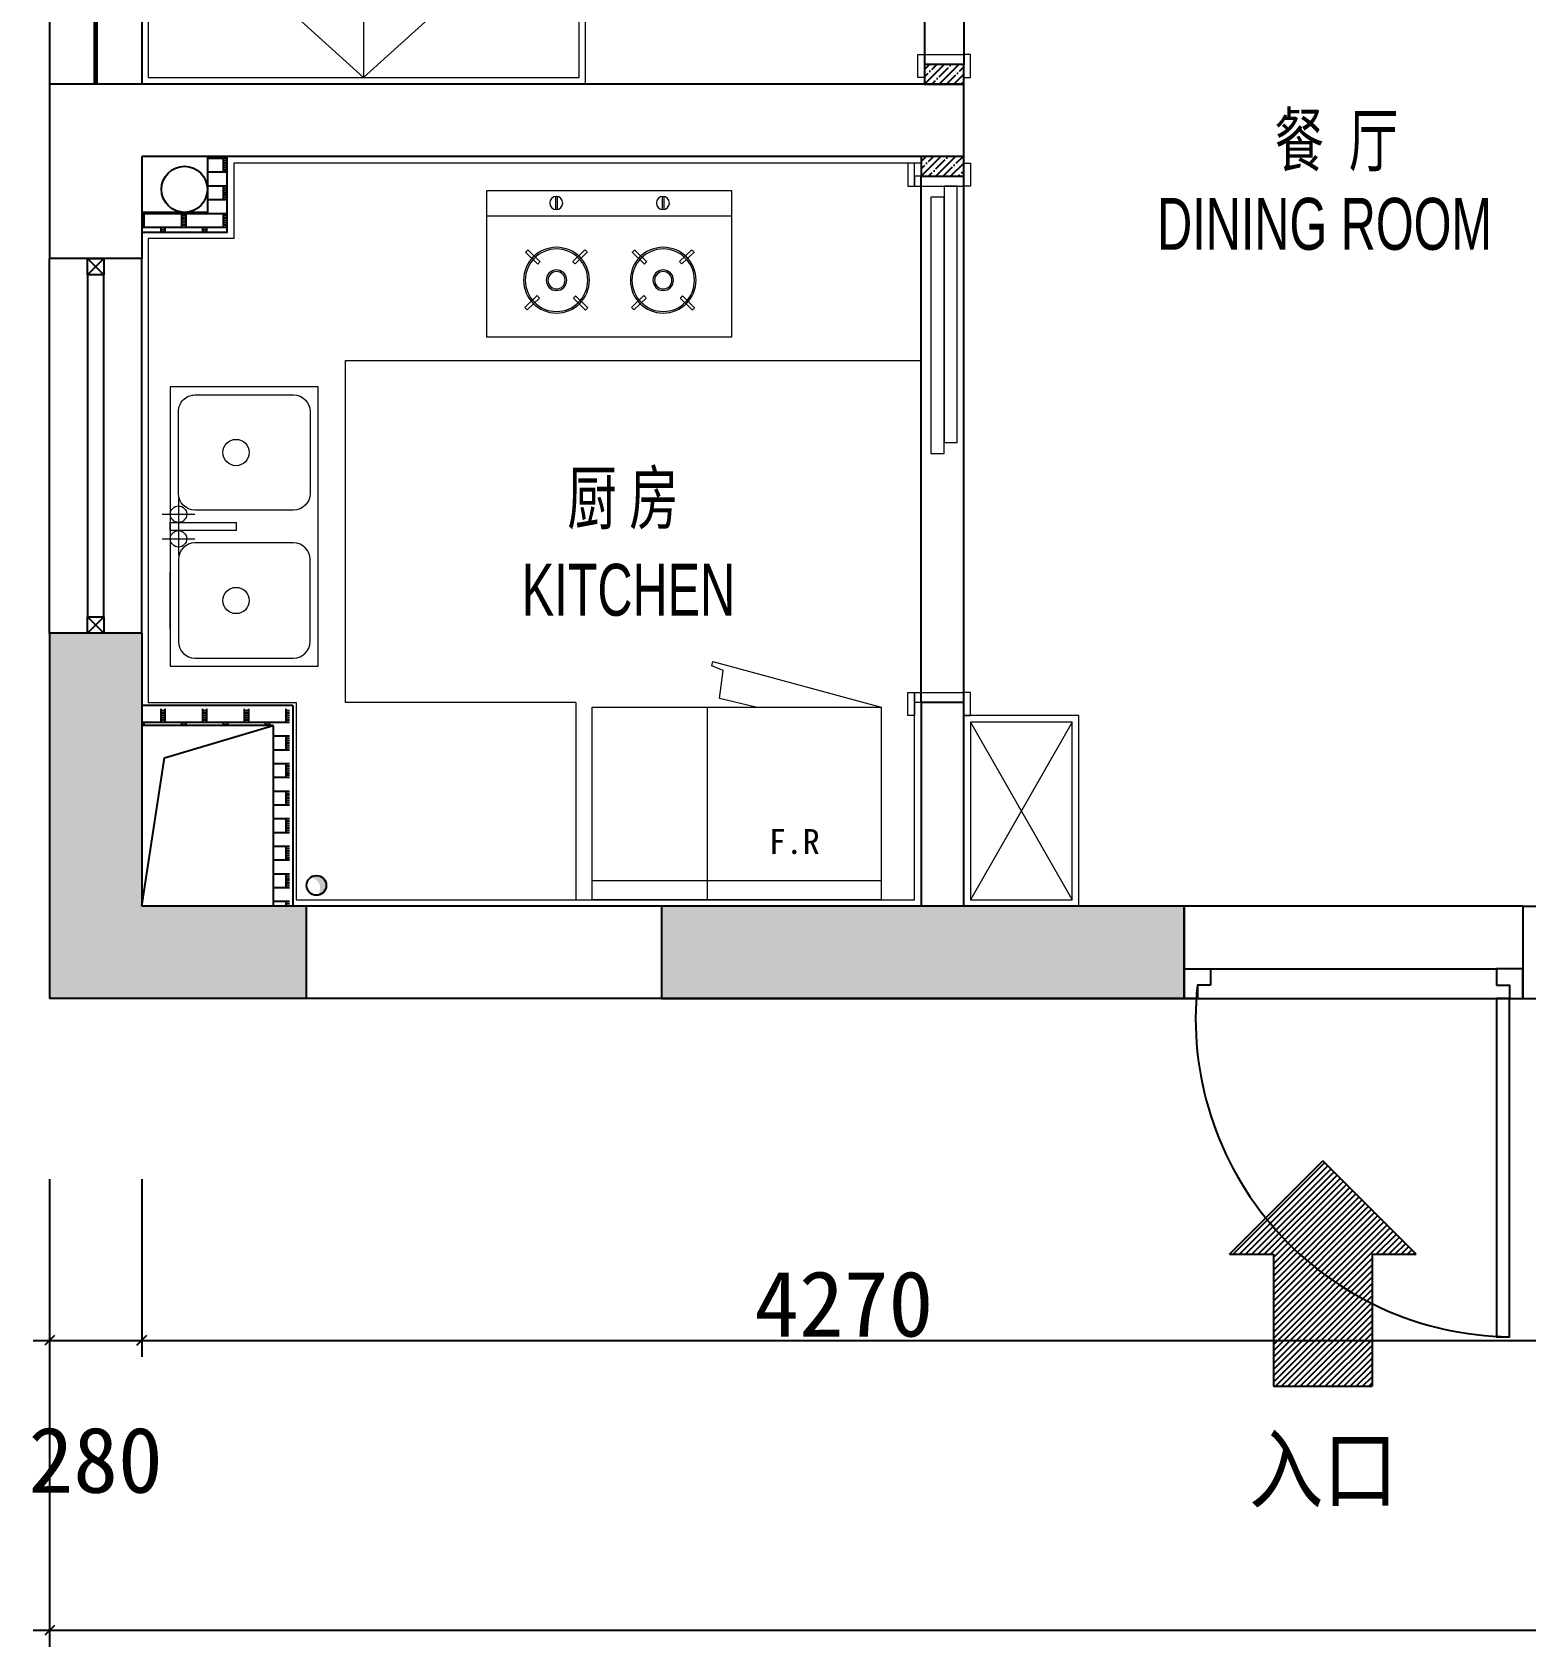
# Model space of a CAD drawing. Header units: millimetres. Extents: x 104198 to 1296755, y -81101 to 81453.
# Drawn here: x 493541 to 498082, y -28589 to -23680 of the extents above; entities that cross this region are included whole.
import ezdxf

# ---------------------------------------------------------------- set-up
doc = ezdxf.new("R2010")
doc.units = ezdxf.units.MM
doc.header["$PDMODE"] = 3
doc.layers.get('Defpoints').update_dxf_attribs({"color": 250})
for name, color, linetype, lineweight in [('01-PL-墙体柱子', 7, 'Continuous', 35), ('1-洁具', 31, 'Continuous', 15), ('P★01 活动家具', 51, 'Continuous', 0), ('P★02 固定家具', 30, 'Continuous', 0), ('P★04 平面门扇', 60, 'Continuous', 0), ('P★05 平面门套', 60, 'Continuous', 0), ('平面文字', 2, 'Continuous', 0)]:
    doc.layers.add(name, color=color, linetype=linetype, lineweight=lineweight)
for name, color, linetype in [('1-墙线', 7, 'Continuous'), ('P-新砌墙体填充', 8, 'Continuous'), ('图层1', 1, 'Continuous'), ('外建筑', 144, 'Continuous')]:
    doc.layers.add(name, color=color, linetype=linetype)
doc.styles.add('ROMANT', font='', dxfattribs={"width": 0.7})
doc.styles.add('新宋体', font='', dxfattribs={"width": 0.85})
doc.styles.get('ROMANT').set_extended_font_data('SimSun')
doc.styles.get('新宋体').set_extended_font_data('NSimSun')
doc.dimstyles.new('平面', dxfattribs={"dimscale": 0, "dimtxt": 200, "dimasz": 30, "dimexe": 50, "dimexo": 50, "dimgap": 10, "dimtad": 1, "dimdec": 0, "dimdsep": 46, "dimtxsty": 'Standard', "dimblk1": 'OBLIQUE', "dimblk2": 'OBLIQUE', "dimsah": 1, "dimcen": 0, "dimdle": 50, "dimclrd": 8, "dimclre": 8, "dimclrt": 1, "dimadec": 0, "dimazin": 0, "dimtfac": 1, "dimtdec": 0, "dimtmove": 2, "dimatfit": 3, "dimldrblk": 'OBLIQUE', "dimfxl": 1, "dimtolj": 1, "dimtzin": 0, "dimarcsym": 0})

# ---------------------------------------------------------------- blocks, each defined once
blk = doc.blocks.new('tree')
at = {"color": 251, "linetype": 'ByBlock', "ltscale": 0.3}
for p, q in [((539040.6604909211, 164806.4127353916), (538990.6611893788, 164856.4127353916)), ((539040.6602800286, 164856.4127353916), (538990.6614002713, 164806.4127353916))]:
    blk.add_line(p, q, dxfattribs=at)
at = {"color": 2, "linetype": 'ByBlock', "ltscale": 0.3}
blk.add_lwpolyline([(538990.6614002713, 164806.4127353916), (539040.6604909211, 164806.4127353916), (539040.6602800286, 164856.4127353916), (538990.6611893788, 164856.4127353916)], close=True, dxfattribs=at)
blk = doc.blocks.new('_OBLIQUE')
at = {"color": 0, "linetype": 'ByBlock'}
blk.add_line((-0.5, -0.5), (0.5, 0.5), dxfattribs=at)
blk = doc.blocks.new('*D214')
at = {"layer": 'Defpoints', "color": 0, "ltscale": 0.1, "transparency": 16777216}
for p in [(567464.4234831183, 9401.132257662975), (567744.4234831183, 9401.132257662975), (567744.4234831183, 8861.132257662975)]:
    blk.add_point(p, dxfattribs=at)
at = {"layer": '外建筑', "color": 8, "lineweight": -2, "ltscale": 0.1, "transparency": 16777216}
for p, q in [((567464.4234831183, 9351.132257662975), (567464.4234831183, 8811.132257662975)), ((567744.4234831183, 9351.132257662975), (567744.4234831183, 8811.132257662975)), ((567414.4234831183, 8861.132257662975), (567794.4234831183, 8861.132257662975))]:
    blk.add_line(p, q, dxfattribs=at)
at = {"layer": '外建筑', "color": 8, "lineweight": -2, "ltscale": 0.1, "transparency": 16777216, "xscale": 30, "yscale": 30, "zscale": 30, "rotation": 180}
blk.add_blockref('_OBLIQUE', (567464.4234831183, 8861.132257662975), dxfattribs=at)
at = {"layer": '外建筑', "color": 8, "lineweight": -2, "ltscale": 0.1, "transparency": 16777216, "xscale": 30, "yscale": 30, "zscale": 30}
blk.add_blockref('_OBLIQUE', (567744.4234831183, 8861.132257662975), dxfattribs=at)
at = {"layer": '外建筑', "color": 1, "ltscale": 0.1, "transparency": 16777216, "insert": (567604.4234831183, 8496.132257662975), "char_height": 200, "attachment_point": 5}
blk.add_mtext('\\A1;280', dxfattribs=at)
blk = doc.blocks.new('*D215')
at = {"layer": 'Defpoints', "color": 0, "ltscale": 0.1, "transparency": 16777216}
for p in [(567744.4234831183, 9401.132257662975), (572014.4234831183, 9401.132257662975), (572014.4234831183, 8861.132257662975)]:
    blk.add_point(p, dxfattribs=at)
at = {"layer": '外建筑', "color": 8, "lineweight": -2, "ltscale": 0.1, "transparency": 16777216}
for p, q in [((567744.4234831183, 9351.132257662975), (567744.4234831183, 8811.132257662975)), ((572014.4234831183, 9351.132257662975), (572014.4234831183, 8811.132257662975)), ((567694.4234831183, 8861.132257662975), (572064.4234831183, 8861.132257662975))]:
    blk.add_line(p, q, dxfattribs=at)
at = {"layer": '外建筑', "color": 8, "lineweight": -2, "ltscale": 0.1, "transparency": 16777216, "xscale": 30, "yscale": 30, "zscale": 30, "rotation": 180}
blk.add_blockref('_OBLIQUE', (567744.4234831183, 8861.132257662975), dxfattribs=at)
at = {"layer": '外建筑', "color": 8, "lineweight": -2, "ltscale": 0.1, "transparency": 16777216, "xscale": 30, "yscale": 30, "zscale": 30}
blk.add_blockref('_OBLIQUE', (572014.4234831183, 8861.132257662975), dxfattribs=at)
at = {"layer": '外建筑', "color": 1, "ltscale": 0.1, "transparency": 16777216, "insert": (569879.4234831183, 8971.132257662975), "char_height": 200, "attachment_point": 5}
blk.add_mtext('\\A1;4270', dxfattribs=at)
blk = doc.blocks.new('*D225')
at = {"layer": 'Defpoints', "color": 0, "ltscale": 0.1, "transparency": 16777216}
for p in [(567464.4234831183, 9401.132257662975), (580874.4234831183, 9401.132257662975), (580874.4234831183, 7979.632257662975)]:
    blk.add_point(p, dxfattribs=at)
at = {"layer": '外建筑', "color": 8, "lineweight": -2, "ltscale": 0.1, "transparency": 16777216}
for p, q in [((567464.4234831183, 9351.132257662975), (567464.4234831183, 7929.632257662975)), ((580874.4234831183, 9351.132257662975), (580874.4234831183, 7929.632257662975)), ((567414.4234831183, 7979.632257662975), (580924.4234831183, 7979.632257662975))]:
    blk.add_line(p, q, dxfattribs=at)
at = {"layer": '外建筑', "color": 8, "lineweight": -2, "ltscale": 0.1, "transparency": 16777216, "xscale": 30, "yscale": 30, "zscale": 30, "rotation": 180}
blk.add_blockref('_OBLIQUE', (567464.4234831183, 7979.632257662975), dxfattribs=at)
at = {"layer": '外建筑', "color": 8, "lineweight": -2, "ltscale": 0.1, "transparency": 16777216, "xscale": 30, "yscale": 30, "zscale": 30}
blk.add_blockref('_OBLIQUE', (580874.4234831183, 7979.632257662975), dxfattribs=at)
at = {"layer": '外建筑', "color": 1, "ltscale": 0.1, "transparency": 16777216, "insert": (574169.4234831183, 8089.632257662975), "char_height": 200, "attachment_point": 5}
blk.add_mtext('\\A1;13410', dxfattribs=at)
blk = doc.blocks.new('A$C63DC79E8')
at = {"lineweight": -3, "ltscale": 2}
h = blk.add_hatch(dxfattribs=at)
h.set_pattern_fill('ANSI31', color=8, scale=96, style=0)
h.set_pattern_definition([(44.99999999999999, (-20118.3440100576, 52596.38744410009), (-8.485281374238568, 8.485281374238568), [])])
h.paths.add_polyline_path([(254.5583804572874, 614.5584986081662), (-6.07698733802e-05, 360.0000573809928), (509.1168216844438, 360.0000573810015)])
h.paths.add_polyline_path([(389.1168216844438, 360.0000573810015), (119.9999392301309, 360.0000573810015), (119.9999392301309, 5.73810015339e-05), (389.1168216844438, 5.73810015339e-05)])
at = {"color": 1, "lineweight": -3, "ltscale": 2}
for p, q in [((-6.07698690146e-05, 360.0000573810015), (254.5583804572874, 614.5584986081662)), ((509.1168216844438, 360.0000573810015), (254.5583804572874, 614.5584986081662)), ((-6.07698690146e-05, 360.0000573810015), (119.9999392301309, 360.0000573810015)), ((119.9999392301309, 360.0000573810015), (119.9999392301309, 5.73810015339e-05)), ((389.1168216844481, 360.0000573810015), (509.1168216844438, 360.0000573810015)), ((389.1168216844438, 360.0000573810015), (389.1168216844438, 5.73810015339e-05)), ((119.9999392301309, 5.73810015339e-05), (389.1168216844438, 5.73810015339e-05))]:
    blk.add_line(p, q, dxfattribs=at)
blk = doc.blocks.new('A$C7C2F7310')
at = {"color": 35}
for p, q in [((349.4717762190849, 139.5656758818077), (349.4717762190849, 724.5656758818077)), ((0.0003438228741288, 666.1614148054504), (349.4717762190849, 666.1614148054504)), ((349.4717762190849, 666.1614148054504), (878.5411121770738, 666.1614148054504))]:
    blk.add_line(p, q, dxfattribs=at)
blk.add_lwpolyline([(0.0003438228741288, 139.5656758818077), (878.5411121770738, 139.5656758818077), (878.5411121770738, 724.5656758818077), (0.0003438228741288, 724.5656758818077)], close=True, dxfattribs=at)
blk.add_lwpolyline([(497.9768407405353, 139.5656758818077), (387.1241652951576, 112.6214782838942), (398.1295583164319, 27.97114013845567), (363.4391871681437, 13.04014730232302), (366.9332442767919, 0.0001486471155658), (878.5411121770738, 139.5656758818077)], dxfattribs=at)
blk = doc.blocks.new('A$C1F4B1202')
at = {"color": 39}
for p, q in [((-219.0260676988401, 320.1843472628389), (-256.4095418746583, 356.1199641665443)), ((-212.2673610009952, 327.5583822375629), (-249.4794599546585, 363.3292612599909)), ((-109.079996567918, 328.110279343091), (-71.83367738116067, 363.9140532532474)), ((-102.2440510607557, 320.8104917283636), (-64.90359546116088, 356.704756159801)), ((105.5200590193271, 320.1843472628389), (68.1365848435089, 356.1199641665443)), ((112.2787657172884, 327.5583822375629), (75.06666676350869, 363.3292612599909)), ((215.4661301502492, 328.110279343091), (252.7124493370065, 363.9140532532474)), ((222.3020756574115, 320.8104917283636), (259.6425312571227, 356.704756159801)), ((-254.5028878212907, 188.3195984521881), (-217.2565686345333, 224.1233723624609)), ((-247.5728059012908, 181.1103013588581), (-210.2323503015796, 217.0045657902956)), ((-73.75294148246758, 180.5376310278661), (-111.1364156584022, 216.4732479315717)), ((-66.82285956246778, 187.7469281213125), (-104.0349585161311, 223.5178071437403)), ((70.04323889687657, 188.3195984521881), (107.2895580837503, 224.1233723624609)), ((76.97332081699278, 181.1103013588581), (114.3137764165876, 217.0045657902956)), ((250.7931852356996, 180.5376310278661), (213.4097110598814, 216.4732479315717)), ((257.7232671556994, 187.7469281213125), (220.5111682020361, 223.5178071437403)), ((-163.1936064579058, 18.70527875272091), (-163.1936064579058, 58.18123327882495)), ((-158.1936064579058, 18.8331348845968), (-158.1936064579058, 58.05337714694906)), ((161.265877924161, 18.70527875272091), (161.265877924161, 58.18123327882495)), ((166.265877924161, 18.8331348845968), (166.265877924161, 58.05337714694906))]:
    blk.add_line(p, q, dxfattribs=at)
at = {"color": 35}
blk.add_line((371.9215673598229, 78.33890017424709), (-371.9215673598229, 78.33890017424709), dxfattribs=at)
at = {"color": 0, "linetype": 'Continuous'}
blk.add_lwpolyline([(-371.9215673598229, 0), (371.9215673598229, 0), (371.9215673598229, 446.5315467730397), (-371.9215673598229, 446.5315467730397)], close=True, dxfattribs=at)
at = {"color": 35}
for centre in [(-160.3815626915893, 273.2178281241795), (164.1645640265778, 273.2178281241795)]:
    blk.add_circle(centre, 100, dxfattribs=at)
at = {"color": 39}
for centre, radius in [((-160.3815626915893, 273.2178281241795), 95), ((164.1645640265778, 273.2178281241795), 95), ((-160.3815626915893, 273.2178281241795), 31.28998507400064), ((-160.3815626915893, 273.2178281241795), 26.28998507400064), ((164.1645640265778, 273.2178281241795), 31.28998507400064), ((164.1645640265778, 273.2178281241795), 26.28998507400064), ((-161.1966960237478, 38.44325601577293), 19.8387347812195), ((163.2627883583191, 38.44325601577293), 19.8387347812195)]:
    blk.add_circle(centre, radius, dxfattribs=at)
for centre, radius, start, end in [((-160.3815626915893, 273.2178281241795), 126.6938092901318, 134.6756358486955, 139.1996407921604), ((-160.3815626915893, 273.2178281241795), 126.6938092901318, 41.16385828201629, 45.68755027264424), ((164.1645640265778, 273.2178281241795), 126.6938092901318, 134.6756358486955, 139.1996407921604), ((164.1645640265778, 273.2178281241795), 126.6938092901318, 41.16385828201629, 45.68755027264424), ((-160.3815626915893, 273.2178281241795), 75.1334272315371, 133.6762030701359, 141.3098727777279), ((-160.3815626915893, 273.2178281241795), 75.1334272315371, 39.3045213288576, 46.93668347102869), ((164.1645640265778, 273.2178281241795), 75.1334272315371, 133.6762030701359, 141.3098727777279), ((164.1645640265778, 273.2178281241795), 75.1334272315371, 39.3045213288576, 46.93668347102869), ((-160.3815626915893, 273.2178281241795), 75.1334272315371, 220.800731726372, 228.4328938742072), ((-160.3815626915893, 273.2178281241795), 75.1334272315371, 310.9527120155214, 318.5863817264788), ((164.1645640265778, 273.2178281241795), 75.1334272315371, 220.800731726372, 228.4328938742072), ((164.1645640265778, 273.2178281241795), 75.1334272315371, 310.9527120155214, 318.5863817264788), ((-160.3815626915893, 273.2178281241795), 126.6938092901318, 222.0498649328722, 226.5735569177638), ((-160.3815626915893, 273.2178281241795), 126.6938092901318, 313.0629440091859, 317.5869489443528), ((164.1645640265778, 273.2178281241795), 126.6938092901318, 222.0498649328722, 226.5735569177638), ((164.1645640265778, 273.2178281241795), 126.6938092901318, 313.0629440091859, 317.5869489443528)]:
    blk.add_arc(centre, radius, start, end, dxfattribs=at)
blk = doc.blocks.new('A$C085B5CC7')
at = {"layer": '1-洁具', "linetype": 'Continuous'}
blk.add_line((112.4999935473315, 450.000063016312), (287.4999935501255, 450.000063016312), dxfattribs=at)
at = {"layer": '1-洁具', "color": 39}
for p, q in [((387.50001272792, 475.0000630178256), (387.50001272792, 375.0000630120048)), ((462.5000127251261, 475.0000630178256), (462.5000127251261, 375.0000630120048)), ((512.5000127279199, 425.0000630149152), (337.500012725126, 425.0000630149152))]:
    blk.add_line(p, q, dxfattribs=at)
at = {"layer": '1-洁具', "linetype": 'Continuous'}
blk.add_lwpolyline([(849.9999935445375, 6.3010957092e-05), (849.9999935445375, 450.0000630146823), (-6.4554624259e-06, 450.0000630146823), (-6.4554624259e-06, 6.3010957092e-05), (849.9999935445375, 6.3010957092e-05)], dxfattribs=at)
at = {"layer": '1-洁具', "color": 35}
blk.add_lwpolyline([(437.5000127223319, 450.0000630146823), (437.5000127223319, 250.0000630109571), (412.5000127297826, 250.0000630109571), (412.5000127297826, 450.0000630146823), (437.5000127223319, 450.0000630146823)], dxfattribs=at)
for points in [[(24.99999354453758, 75.00006301468238, 0.4142135623730951), (74.99999354453755, 25.00006301468238), (324.9999935445377, 25.00006301468238, 0.4142135623730951), (374.9999935445376, 75.00006301468238), (374.9999935445376, 375.0000630109571, 0.414213562373094), (324.9999935445377, 425.0000630146823), (74.99999354453755, 425.0000630146823, 0.4142135623730951), (24.99999354453758, 375.0000630109571)], [(825.0000127297826, 75.00006301468238, -0.4142135623730951), (775.000012722332, 25.00006301468238), (525.000012722332, 25.00006301468238, -0.4142135623730951), (475.0000127297826, 75.00006301468238), (475.0000127297826, 375.0000630109571, -0.414213562373094), (525.000012722332, 425.0000630146823), (775.000012722332, 425.0000630146823, -0.4142135623730951), (825.0000127297826, 375.0000630109571)]]:
    blk.add_lwpolyline(points, format="xyb", close=True, dxfattribs=at)
at = {"layer": '1-洁具', "color": 39}
for centre, radius in [((387.50001272792, 425.0000630149152), 25.00000000000035), ((462.5000127251261, 425.0000630149152), 25.00000000000035), ((199.9999935487285, 250.0000630120048), 39.99999999999982), ((650.000012725126, 250.0000630120048), 39.99999999999982)]:
    blk.add_circle(centre, radius, dxfattribs=at)
blk = doc.blocks.new('gjhjgjtjtyutyghj')
at = {"layer": '01-PL-墙体柱子', "lineweight": -2, "ltscale": 10}
for points in [[(568245.0155379487, 10181.13225766298), (567744.4234831183, 10181.13225766299), (567744.4234831183, 11011.13225766298), (567464.4234831183, 11011.13225766296), (567464.4234831183, 9901.132257662975), (568245.0155379487, 9901.132257662975)], [(570914.4234831183, 10181.13225766298), (569325.0155379487, 10181.13225766298), (569325.0155379487, 9901.132257662975), (570914.4234831183, 9901.132257662975)]]:
    blk.add_hatch(color=8, dxfattribs=at).paths.add_polyline_path(points)
at = {"layer": 'P-新砌墙体填充'}
h = blk.add_hatch(dxfattribs=at)
h.set_pattern_fill('ANSI35', color=256, scale=5, angle=-1.272221872585407e-14, style=0)
h.set_pattern_definition([(44.99999999999999, (10, 280), (-22.45064030267288, 22.45064030267289), []), (44.99999999999999, (32.45065, 280), (-22.45064030267288, 22.45064030267289), [39.6875, -7.9375, 0, -7.9375])])
h.paths.add_polyline_path([(570244.4234831183, 12741.13225766298), (570124.4234831183, 12741.13225766298), (570124.4234831183, 12681.13225766298), (570244.4234831183, 12681.13225766298)])
at = {"layer": 'P-新砌墙体填充', "lineweight": -3}
h = blk.add_hatch(dxfattribs=at)
h.set_pattern_fill('BRSTONE', color=256, scale=5, angle=-1.272221872585407e-14, style=0)
h.set_pattern_definition([(0, (567744.4234831183, 12231.13225766298), (9.305889392408061e-15, 41.91), []), (90, (567858.7234831183, 12231.13225766298), (-63.49999999999999, 41.91000000000001), [41.91, -41.91]), (90, (567846.0234831183, 12231.13225766298), (-63.49999999999999, 41.91000000000001), [41.91, -41.91]), (0, (567858.7234831183, 12238.11725766298), (63.50000000000001, 41.90999999999998), [-114.3, 12.7]), (0, (567858.7234831183, 12245.10225766297), (63.50000000000001, 41.90999999999998), [-114.3, 12.7]), (0, (567858.7234831183, 12252.08725766298), (63.50000000000001, 41.90999999999998), [-114.3, 12.7]), (0, (567858.7234831183, 12259.07225766298), (63.50000000000001, 41.90999999999998), [-114.3, 12.7]), (0, (567858.7234831183, 12266.05725766297), (63.50000000000001, 41.90999999999998), [-114.3, 12.7])])
h.paths.add_polyline_path([(568004.4234831183, 12461.13225766298), (567944.4234831183, 12461.13225766298), (567944.4234831183, 12291.13225766298), (567744.4234831184, 12291.13225766298), (567744.4234831183, 12231.13225766298), (568004.4234831183, 12231.13225766298)])
at = {"layer": 'P-新砌墙体填充'}
h = blk.add_hatch(dxfattribs=at)
h.set_pattern_fill('ANSI35', color=256, scale=5, angle=-1.272221872585407e-14, style=0)
h.set_pattern_definition([(44.99999999999999, (0, 0), (-22.45064030267288, 22.45064030267289), []), (44.99999999999999, (22.45065, -4.985045709560155e-15), (-22.45064030267288, 22.45064030267289), [39.6875, -7.9375, 0, -7.9375])])
h.paths.add_polyline_path([(570244.4234831183, 12461.13225766298), (570114.4234831183, 12461.13225766298), (570114.4234831183, 12401.13225766298), (570244.4234831183, 12401.13225766298)])
at = {"layer": 'P-新砌墙体填充', "lineweight": -3}
h = blk.add_hatch(dxfattribs=at)
h.set_pattern_fill('BRSTONE', color=256, scale=5, angle=-1.272221872585407e-14, style=0)
h.set_pattern_definition([(0, (567744.4234831183, 10181.13225766298), (9.305889392408061e-15, 41.91), []), (90, (567858.7234831183, 10181.13225766298), (-63.49999999999999, 41.91000000000001), [41.91, -41.91]), (90, (567846.0234831183, 10181.13225766298), (-63.49999999999999, 41.91000000000001), [41.91, -41.91]), (0, (567858.7234831183, 10188.11725766298), (63.50000000000001, 41.90999999999998), [-114.3, 12.7]), (0, (567858.7234831183, 10195.10225766297), (63.50000000000001, 41.90999999999998), [-114.3, 12.7]), (0, (567858.7234831183, 10202.08725766298), (63.50000000000001, 41.90999999999998), [-114.3, 12.7]), (0, (567858.7234831183, 10209.07225766298), (63.50000000000001, 41.90999999999998), [-114.3, 12.7]), (0, (567858.7234831183, 10216.05725766297), (63.50000000000001, 41.90999999999998), [-114.3, 12.7])])
h.paths.add_polyline_path([(568194.4234831183, 10781.13225766298), (567744.4234831183, 10781.13225766298), (567744.4234831183, 10731.13225766298), (568144.4234831183, 10731.13225766298), (568144.4234831183, 10181.13225766298), (568194.4234831183, 10181.13225766298)])
at = {"layer": '图层1'}
h = blk.add_hatch(color=256, dxfattribs=at)
h.dxf.hatch_style = 1
edge = h.paths.add_edge_path()
edge.add_arc((568274.6755871373, 10247.58456690118), 33.03456017554385, 275.4184663657559, 357.8363173010823, ccw=False)
edge.add_arc((568256.3645817729, 10236.83035525845), 30.80781425061954, 314.0763847855663, 449.6352140064944)
edge.add_arc((568277.6865952584, 10246.33736650101), 30.00000000049043, 360.0000000004447, 494.7646002590832, ccw=False)
at = {"color": 8, "linetype": 'ByBlock', "ltscale": 2}
for p, q in [((570124.4234831183, 14341.13225766298), (570124.4234831183, 12741.13225766298)), ((570244.4234831183, 14341.13225766298), (570244.4234831183, 12741.13225766298)), ((570114.4234831183, 10801.13225766298), (570114.4234831183, 12401.13225766298)), ((570244.4234831183, 10801.13225766298), (570244.4234831183, 12401.13225766298))]:
    blk.add_line(p, q, dxfattribs=at)
at = {"linetype": 'ByBlock'}
for p, q in [((567744.4234831183, 12681.13225766298), (567464.4234831183, 12681.13225766298)), ((567464.4234831183, 12681.13225766298), (567464.4234831183, 12151.13225766298)), ((570244.4234831183, 12681.13225766298), (567744.4234831183, 12681.13225766298)), ((570244.4234831183, 12461.13225766298), (570244.4234831183, 12681.13225766298)), ((567744.4234831183, 12461.13225766298), (567744.4234831183, 12151.13225766298)), ((570244.4234831183, 12461.13225766298), (567744.4234831183, 12461.13225766298)), ((567744.4234831183, 12151.13225766298), (567464.4234831183, 12151.13225766298)), ((567744.4234831183, 11011.13225766298), (567464.4234831183, 11011.13225766298)), ((567464.4234831183, 11011.13225766298), (567464.4234831183, 9901.132257662975)), ((567744.4234831183, 11011.13225766298), (567744.4234831183, 10181.13225766298)), ((570244.4234831183, 10801.13225766298), (570114.4234831183, 10801.13225766298)), ((570114.4234831183, 10801.13225766298), (570114.4234831183, 10181.13225766298)), ((570244.4234831183, 10181.13225766298), (570244.4234831183, 10801.13225766298)), ((568144.4234831183, 10731.13225766298), (567744.4234831183, 10731.13225766298)), ((568144.4234831183, 10731.13225766298), (568144.4234831183, 10181.13225766298)), ((570114.4234831183, 10181.13225766298), (567744.4234831183, 10181.13225766298)), ((568245.0155379487, 10181.13225766298), (568245.0155379487, 9901.132257662975)), ((570914.4234831183, 10181.13225766298), (570244.4234831183, 10181.13225766298)), ((570914.4234831183, 10181.13225766298), (570914.4234831183, 9901.132257662975)), ((571944.4234831183, 10181.13225766298), (571944.4234831183, 9901.132257662975)), ((571944.4234831183, 10181.13225766298), (572014.4234831183, 10181.13225766298)), ((570914.4234831183, 9901.132257662975), (567464.4234831183, 9901.132257662975)), ((571944.4234831183, 9901.132257662975), (572294.4234831183, 9901.132257662975))]:
    blk.add_line(p, q, dxfattribs=at)
at = {"color": 1}
for p, q in [((567579.4241486861, 12101.13246855864), (567579.4241486861, 11061.13225766295)), ((567629.4232393359, 11061.13225766295), (567629.4232393359, 12101.13225766315))]:
    blk.add_line(p, q, dxfattribs=at)
at = {"color": 5}
for q in [(567744.4234831183, 10791.13225766298), (568204.4234831183, 10181.13225766298)]:
    blk.add_line((568204.4234831183, 10791.13225766298), q, dxfattribs=at)
at = {"color": 8, "linetype": 'ByBlock'}
for p, q in [((570994.9116798815, 9991.132257662975), (571863.9352863551, 9991.132257662975)), ((570954.6675815004, 9901.132257662975), (571904.1793847362, 9901.132257662975))]:
    blk.add_line(p, q, dxfattribs=at)
at = {"color": 5}
for points in [[(570124.4234831183, 12681.13225766298), (570244.4234831183, 12681.13225766298), (570244.4234831183, 12741.13225766298), (570124.4234831183, 12741.13225766298)], [(568004.4234831183, 12461.13225766298), (567944.4234831183, 12461.13225766298), (567944.4234831183, 12291.13225766298), (567744.4234831183, 12291.13225766298), (567744.4234831183, 12231.13225766298), (568004.4234831183, 12231.13225766298)], [(570114.4234831183, 12401.13225766298), (570244.4234831183, 12401.13225766298), (570244.4234831183, 12461.13225766298), (570114.4234831183, 12461.13225766298)]]:
    blk.add_lwpolyline(points, close=True, dxfattribs=at)
at = {"linetype": 'ByBlock'}
blk.add_lwpolyline([(567744.4234831183, 10181.13225766298), (567814.0155379487, 10632.6356530342), (568144.4234831183, 10731.13225766298)], dxfattribs=at)
blk.add_lwpolyline([(570914.4234831183, 10181.13225766298), (569325.0155379487, 10181.13225766298), (569325.0155379487, 9901.132257662975), (570914.4234831183, 9901.132257662975)], close=True, dxfattribs=at)
at = {"color": 1}
for points in [[(570994.9116798815, 9941.376356044115), (570954.6675815004, 9941.376356044115), (570954.6675815004, 9901.132257662975), (570914.4234831183, 9901.132257662975), (570914.4234831183, 9991.132257662975), (570994.9116798815, 9991.132257662975)], [(571863.9352863551, 9941.376356044115), (571904.1793847362, 9941.376356044115), (571904.1793847362, 9901.132257662975), (571944.4234831183, 9901.132257662975), (571944.4234831183, 9991.132257662975), (571863.9352863551, 9991.132257662975)], [(571863.9352863551, 9901.132257662975), (571863.9352863551, 8871.864552808722), (571904.1793847362, 8871.864552808722), (571904.1793847362, 9901.132257662975)]]:
    blk.add_lwpolyline(points, close=True, dxfattribs=at)
at = {"linetype": 'ByBlock', "ltscale": 2}
blk.add_circle((567874.4234831183, 12361.13225766298), 70, dxfattribs=at)
at = {"color": 8, "linetype": 'ByBlock'}
blk.add_arc((571916.7783773647, 9839.293776078295), 967.5112591857787, 173.9434215590186, 269.2538696572838, dxfattribs=at)
at = {"layer": '1-墙线', "color": 8}
for p, q in [((567464.4234831183, 14431.13225766298), (567464.4234831183, 12681.13225766298)), ((567744.4234831183, 14431.13225766298), (567744.4234831183, 12681.13225766298)), ((567464.4234831183, 11011.13225766298), (567464.4234831183, 12151.13225766298)), ((567744.4234831183, 11011.13225766298), (567744.4234831183, 12151.13225766298)), ((571944.4234831183, 10181.13225766298), (570914.4234831183, 10181.13225766298)), ((570914.4234831183, 9901.132257662975), (571944.4234831183, 9901.132257662975))]:
    blk.add_line(p, q, dxfattribs=at)
at = {"layer": '1-墙线', "color": 1, "const_width": 15}
blk.add_lwpolyline([(567604.4234831183, 14431.13225766298), (567604.4234831183, 12681.13225766298)], dxfattribs=at)
at = {"layer": 'P★01 活动家具'}
blk.add_line((569064.4234831183, 10801.13225766298), (569064.4234831183, 10201.13225766298), dxfattribs=at)
at = {"layer": 'P★01 活动家具', "color": 250}
for p, q in [((570574.4234831183, 10741.13225766298), (570264.4234831183, 10201.13225766298)), ((570264.4234831183, 10741.13225766298), (570574.4234831183, 10201.13225766298))]:
    blk.add_line(p, q, dxfattribs=at)
at = {"layer": 'P★01 活动家具'}
for points in [[(570114.4234831183, 12401.13225766298), (570114.4234831183, 12441.13225766298), (568024.4234831183, 12441.13225766298), (568024.4234831183, 12211.13225766298), (567764.4234831183, 12211.13225766298), (567764.4234831183, 10801.13225766298), (568214.4234831183, 10801.13225766298), (568214.4234831183, 10201.13225766298), (570094.4234831183, 10201.13225766298), (570094.4234831183, 10811.13225766298)], [(569064.4234831183, 10801.13225766298), (568364.4234831183, 10801.13225766298), (568364.4234831183, 11841.13225766298), (570114.4234831183, 11841.13225766298), (570114.4234831183, 12371.13225766298)]]:
    blk.add_lwpolyline(points, dxfattribs=at)
blk.add_lwpolyline([(570594.4234831183, 10761.13225766298), (570244.4234831183, 10761.13225766298), (570244.4234831183, 10181.13225766298), (570594.4234831183, 10181.13225766298)], close=True, dxfattribs=at)
at = {"layer": 'P★01 活动家具', "color": 250}
blk.add_lwpolyline([(570574.4234831183, 10741.13225766298), (570264.4234831183, 10741.13225766298), (570264.4234831183, 10201.13225766298), (570574.4234831183, 10201.13225766298)], close=True, dxfattribs=at)
at = {"layer": 'P★02 固定家具', "color": 250}
blk.add_line((568419.4234831183, 14481.13225766298), (568419.4234831183, 12701.13225766298), dxfattribs=at)
at = {"layer": 'P★02 固定家具', "color": 2}
blk.add_lwpolyline([(569094.4234831183, 14501.13225766298), (567744.4234831183, 14501.13225766298), (567744.4234831183, 12681.13225766298), (569094.4234831183, 12681.13225766298)], close=True, dxfattribs=at)
at = {"layer": 'P★02 固定家具', "color": 250}
blk.add_lwpolyline([(569074.4234831183, 14481.13225766298), (567764.4234831183, 14481.13225766298), (567764.4234831183, 12701.13225766298), (569074.4234831183, 12701.13225766298)], close=True, dxfattribs=at)
for points in [[(567764.4234831183, 14481.13225766298), (568419.4234831183, 13887.79892432964), (567764.4234831183, 13294.46559099631), (568419.4234831183, 12701.13225766298)], [(569074.4234831183, 14481.13225766298), (568419.4234831183, 13887.79892432964), (569074.4234831183, 13294.46559099631), (568419.4234831183, 12701.13225766298)]]:
    blk.add_lwpolyline(points, dxfattribs=at)
at = {"layer": 'P★04 平面门扇'}
for points in [[(570224.4234831174, 11591.13225766298), (570224.4234831174, 12371.13225766298), (570184.4234831174, 12371.13225766298), (570184.4234831174, 11591.13225766298)], [(570184.4234831174, 11557.40412463501), (570184.4234831174, 12337.40412463501), (570144.4234831174, 12337.40412463501), (570144.4234831174, 11557.40412463501)]]:
    blk.add_lwpolyline(points, close=True, dxfattribs=at)
at = {"layer": 'P★05 平面门套', "color": 3}
for points in [[(570124.4234831183, 12771.13225766298), (570124.4234831183, 12701.13225766298), (570104.4234831183, 12701.13225766298), (570104.4234831183, 12771.13225766298)], [(570244.4234831183, 12771.13225766298), (570244.4234831183, 12701.13225766298), (570264.4234831183, 12701.13225766298), (570264.4234831183, 12771.13225766298)], [(570094.4234831183, 12371.13225766298), (570094.4234831183, 12441.13225766298), (570074.4234831183, 12441.13225766298), (570074.4234831183, 12371.13225766298)], [(570244.4234831183, 12371.13225766298), (570244.4234831183, 12441.13225766298), (570264.4234831183, 12441.13225766298), (570264.4234831183, 12371.13225766298)], [(570094.4234831183, 10831.13225766298), (570094.4234831183, 10761.13225766298), (570074.4234831183, 10761.13225766298), (570074.4234831183, 10831.13225766298)], [(570244.4234831183, 10831.13225766298), (570244.4234831183, 10761.13225766298), (570264.4234831183, 10761.13225766298), (570264.4234831183, 10831.13225766298)]]:
    blk.add_lwpolyline(points, close=True, dxfattribs=at)
for points in [[(570234.4234831192, 12771.13225766298), (570244.4234831183, 12771.13225766298), (570244.4234831183, 12741.13225766298), (570124.4234831183, 12741.13225766298), (570124.4234831183, 12771.13225766298), (570184.4234831174, 12771.13225766298), (570184.4234831174, 12771.13225766298), (570234.4234831192, 12771.13225766204), (570234.4234831192, 12771.13225766298)], [(570234.4234831192, 12371.13225766298), (570244.4234831183, 12371.13225766298), (570244.4234831183, 12401.13225766298), (570094.4234831183, 12401.13225766298), (570094.4234831183, 12371.13225766298), (570184.4234831174, 12371.13225766298), (570184.4234831174, 12371.13225766298), (570234.4234831192, 12371.13225766391), (570234.4234831192, 12371.13225766298)], [(570234.4234831192, 10831.13225766298), (570244.4234831183, 10831.13225766298), (570244.4234831183, 10801.13225766298), (570094.4234831183, 10801.13225766298), (570094.4234831183, 10831.13225766298), (570184.4234831174, 10831.13225766298), (570184.4234831174, 10831.13225766298), (570234.4234831192, 10831.13225766204), (570234.4234831192, 10831.13225766298)]]:
    blk.add_lwpolyline(points, dxfattribs=at)
at = {"layer": '图层1'}
blk.add_circle((568275.8157698499, 10244.63225766298), 30, dxfattribs=at)
at = {"color": 255, "xscale": -1}
for p in [(1106620.084639607, -152705.2802668329), (1106620.084428715, -153795.2804777286)]:
    blk.add_blockref('tree', p, dxfattribs=at)
at = {"xscale": 1.11476736003533, "yscale": 1.114767359802499, "zscale": 1.114767359956741}
blk.add_blockref('A$C63DC79E8', (571052.2421641914, 8721.545898096592), dxfattribs=at)
at = {"layer": 'P★01 活动家具', "xscale": -1, "rotation": 180}
for name, p in [('A$C1F4B1202', (569166.2368138116, 12357.96158921593)), ('A$C7C2F7310', (569114.4231392954, 10925.69793354478))]:
    blk.add_blockref(name, p, dxfattribs=at)
at = {"layer": 'P★01 活动家具', "rotation": 90}
blk.add_blockref('A$C085B5CC7', (568281.4235932514, 10910.82909044219), dxfattribs=at)
at = {"color": 1, "lineweight": -2, "ltscale": 0.1, "style": '新宋体', "width": 0.85}
blk.add_text('入口', height=194.6879999924451, dxfattribs=at).set_placement((571112.032099778, 8372.14745399951))
at = {"layer": 'P★01 活动家具', "insert": (569651.8829756383, 10339.09778070255), "char_height": 75.60000000000002, "width": 9105.871852193028, "attachment_point": 7}
blk.add_mtext('{\\fSTSong|b0|i0|c134|p2;\\PF.R}', dxfattribs=at)
at = {"layer": '平面文字', "char_height": 157.8947368421053, "attachment_point": 1, "style": 'ROMANT'}
for s, width, insert in [('{\\fMicrosoft YaHei|b0|i0|c134|p34;餐  厅   }', 497.3009302653372, (571189.1631285365, 12590.12250577388)), ('{\\fMicrosoft YaHei|b0|i0|c134|p34;厨 房   }', 361.1699519893155, (569038.7524080112, 11502.16661578664))]:
    blk.add_mtext_dynamic_manual_height_columns(s, width=width, gutter_width=12.5, heights=[0], dxfattribs=dict(at, insert=insert))
at = {"layer": '平面文字', "char_height": 157.8947368421053, "width": 40937.3293, "attachment_point": 1, "style": 'ROMANT'}
for s, insert in [('{\\fﾾﾭﾵﾩWﾷﾱﾷￂﾺￚ|b0|i0|c134|p49;DINING ROOM}', (570832.289448379, 12335.10008477533)), ('{\\fﾾﾭﾵﾩWﾷﾱﾷￂﾺￚ|b0|i0|c134|p49;KITCHEN }', (568900.4234624741, 11222.40228390045))]:
    blk.add_mtext(s, dxfattribs=dict(at, insert=insert))
at = {"layer": '外建筑', "color": 251, "ltscale": 0.1}
for base, p1, p2, picture, middle in [((567744.4234831183, 8861.132257662975), (567464.4234831183, 9401.132257662975), (567744.4234831183, 9401.132257662975), '*D214', (567604.4234831183, 8496.132257662975)), ((580874.4234831183, 7979.632257662975), (567464.4234831183, 9401.132257662975), (580874.4234831183, 9401.132257662975), '*D225', (574169.4234831183, 8089.632257662975)), ((572014.4234831183, 8861.132257662975), (567744.4234831183, 9401.132257662975), (572014.4234831183, 9401.132257662975), '*D215', (569879.4234831183, 8971.132257662975))]:
    dim = blk.add_linear_dim(base=base, p1=p1, p2=p2, dimstyle='平面', override={"dimscale": 1}, dxfattribs=at)
    dim.commit()
    dim.dimension.update_dxf_attribs({"geometry": picture, "text_midpoint": middle})

msp = doc.modelspace()

# ---------------------------------------------------------------- block references
at = {"color": 6}
msp.add_blockref('gjhjgjtjtyutyghj', (-73871.14697136835, -36518.6020061468), dxfattribs=at)

doc.saveas('drawing.dxf')
